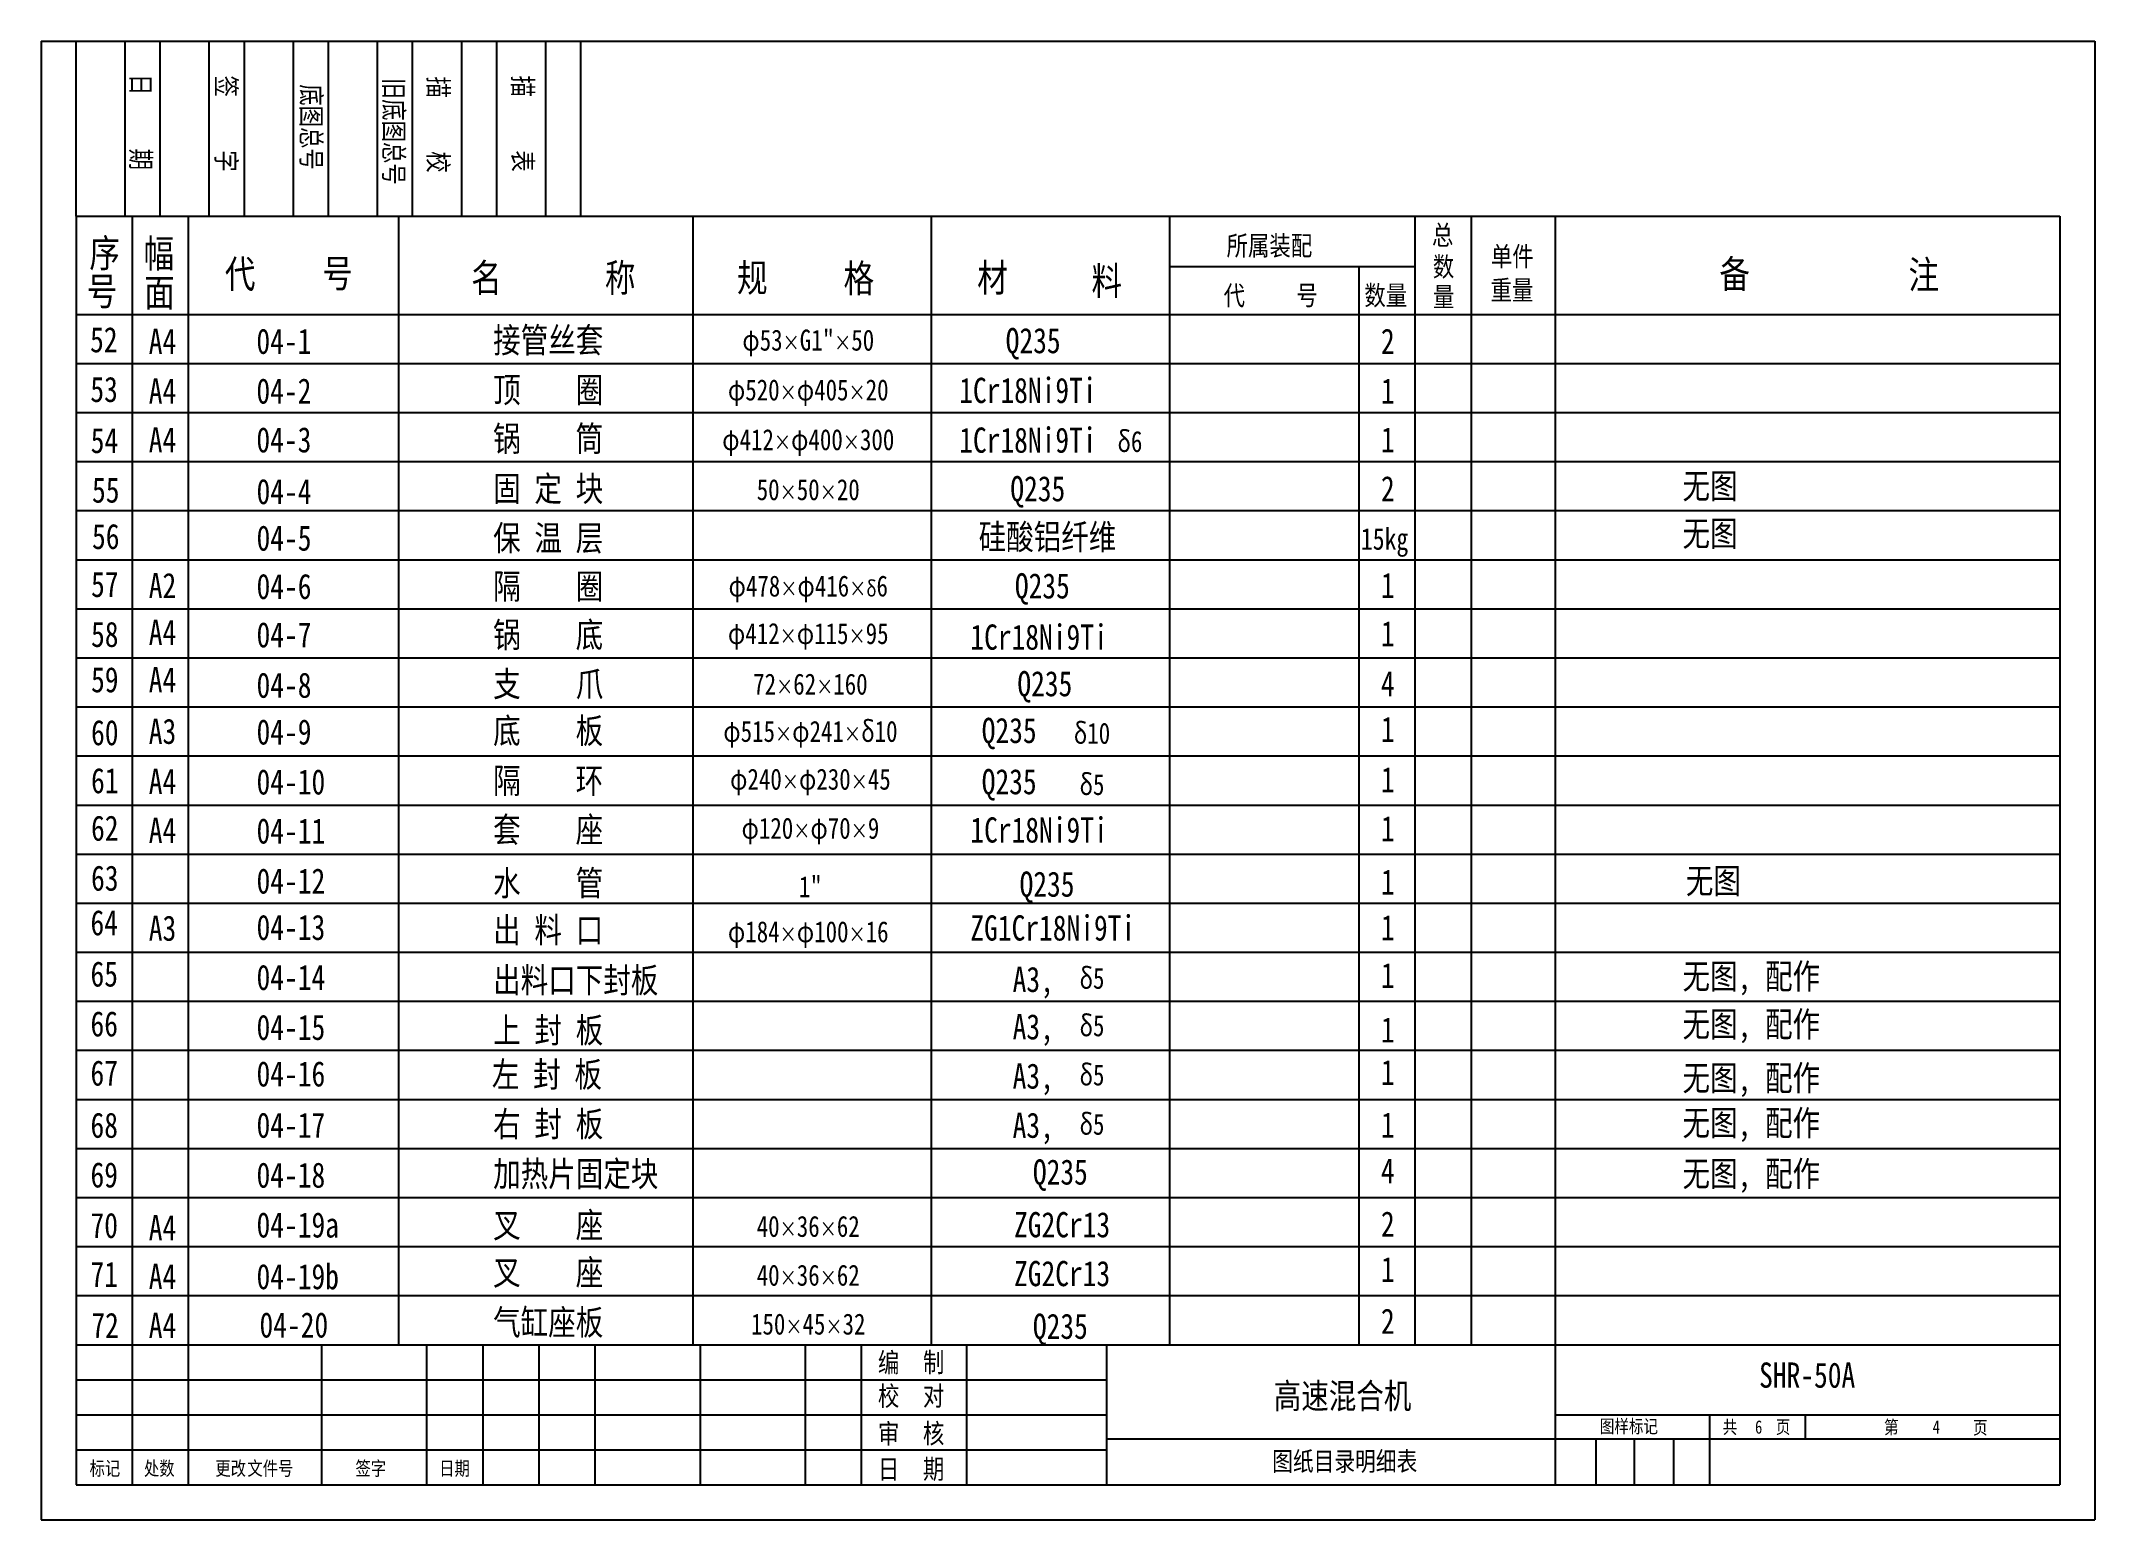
# Model space of a CAD drawing. Extents: x 196 to 489, y 195 to 406.
import ezdxf

# ---------------------------------------------------------------- set-up
doc = ezdxf.new("R2010")
doc.units = 0
doc.header["$LTSCALE"] = 10.5
doc.header["$MEASUREMENT"] = 0
doc.layers.get('0').update_dxf_attribs({"color": 2, "linetype": 'CONTINUOUS'})
doc.layers.add('SMPEN_THICK', color=7, linetype='CONTINUOUS')
doc.styles.add('HZDX', font='simsun.ttf', dxfattribs={"width": 0.8, "height": 5.5})

msp = doc.modelspace()

# ---------------------------------------------------------------- linework, layer by layer
at = {"layer": 'SMPEN_THICK'}
for p, q in [((196, 406.49), (196, 195.49)), ((196, 406.49), (489, 406.49)), ((201, 381.49), (201, 406.49)), ((208, 381.49), (208, 406.49)), ((213, 381.49), (213, 406.49)), ((220, 381.49), (220, 406.49)), ((225, 381.49), (225, 406.49)), ((232, 381.49), (232, 406.49)), ((237, 381.49), (237, 406.49)), ((244, 381.49), (244, 406.49)), ((249, 381.49), (249, 406.49)), ((256, 381.49), (256, 406.49)), ((261, 381.49), (261, 406.49)), ((268, 381.49), (268, 406.49)), ((273, 381.49), (273, 406.49)), ((489, 406.49), (489, 195.49)), ((201, 381.49), (484, 381.49)), ((201, 381.49), (201, 200.49)), ((209, 381.49), (209, 200.49)), ((217, 381.49), (217, 220.49)), ((247, 381.49), (247, 220.49)), ((289, 381.49), (289, 220.49)), ((323, 381.49), (323, 220.49)), ((357, 381.49), (357, 220.49)), ((392, 381.49), (392, 220.49)), ((400, 381.49), (400, 220.49)), ((412, 381.49), (412, 200.49)), ((484, 381.49), (484, 200.49)), ((357, 374.3), (392, 374.3)), ((384, 374.3), (384, 220.49)), ((201, 367.49), (484, 367.49)), ((201, 362.69), (201, 200.49)), ((201, 360.49), (484, 360.49)), ((201, 353.49), (484, 353.49)), ((201, 346.49), (484, 346.49)), ((201, 339.49), (484, 339.49)), ((201, 332.49), (484, 332.49)), ((201, 325.49), (484, 325.49)), ((201, 318.49), (484, 318.49)), ((201, 311.49), (400, 311.49)), ((400, 311.49), (484, 311.49)), ((201, 304.49), (400, 304.49)), ((201, 304.42), (201, 200.49)), ((400, 304.49), (484, 304.49)), ((201, 297.49), (400, 297.49)), ((400, 297.49), (484, 297.49)), ((201, 290.49), (484, 290.49)), ((201, 283.49), (400, 283.49)), ((400, 283.49), (484, 283.49)), ((201, 276.49), (484, 276.49)), ((201, 269.49), (484, 269.49)), ((201, 262.49), (484, 262.49)), ((201, 255.49), (484, 255.49)), ((201, 248.49), (484, 248.49)), ((201, 241.49), (484, 241.49)), ((201, 234.49), (484, 234.49)), ((201, 227.49), (484, 227.49)), ((201, 220.49), (484, 220.49)), ((217, 220.49), (217, 200.49)), ((236, 220.49), (236, 200.49)), ((251, 220.49), (251, 200.49)), ((259, 220.49), (259, 200.49)), ((267, 220.49), (267, 200.49)), ((275, 220.49), (275, 200.49)), ((290, 220.49), (290, 200.49)), ((305, 220.49), (305, 200.49)), ((313, 220.49), (313, 200.49)), ((328, 220.49), (328, 200.49)), ((348, 220.49), (348, 200.49)), ((201, 215.49), (348, 215.49)), ((201, 210.49), (348, 210.49)), ((412, 210.49), (484, 210.49)), ((434, 210.49), (434, 200.49)), ((447.64, 210.49), (447.64, 207.09)), ((201, 205.49), (348, 205.49)), ((348, 207.08), (412, 207.08)), ((412, 207.08), (484, 207.08)), ((417.8, 207.08), (417.8, 200.49)), ((423.25, 207.08), (423.25, 200.49)), ((428.88, 207.08), (428.88, 200.49)), ((201, 200.49), (484, 200.49)), ((196, 195.49), (489, 195.49))]:
    msp.add_line(p, q, dxfattribs=at)

# ---------------------------------------------------------------- texts
at = {"color": 2, "linetype": 'BYBLOCK', "char_height": 3, "attachment_point": 5, "style": 'HZDX'}
for s, insert in [('φ53\\H2.25;×\\H3;G1"\\H2.25;×\\H3;50', (305.44, 363.41)), ('φ520\\H2.25;×\\H3;φ405\\H2.25;×\\H3;20', (305.44, 356.31)), ('φ412\\H2.25;×\\H3;φ400\\H2.25;×\\H3;300', (305.44, 349.21)), ('δ6', (351.32, 349.33)), ('50\\H2.25;×\\H3;50\\H2.25;×\\H3;20', (305.44, 342.46)), ('φ478\\H2.25;×\\H3;φ416\\H2.25;×δ\\H3;6', (305.44, 328.33)), ('φ412\\H2.25;×\\H3;φ115\\H2.25;×\\H3;95', (305.44, 321.55)), ('72\\H2.25;×\\H3;62\\H2.25;×\\H3;160', (305.75, 314.72)), ('φ515\\H2.25;×\\H3;φ241\\H2.25;×\\H3;δ10', (305.75, 307.59)), ('δ10', (345.91, 307.7)), ('φ240\\H2.25;×\\H3;φ230\\H2.25;×\\H3;45', (305.75, 300.77)), ('δ5', (345.91, 300.39)), ('φ120\\H2.25;×\\H3;φ70\\H2.25;×\\H3;9', (305.75, 293.77)), ('1"', (305.75, 285.83)), ('φ184\\H2.25;×\\H3;φ100\\H2.25;×\\H3;16', (305.44, 279)), ('δ5', (345.91, 272.74)), ('δ5', (345.91, 265.97)), ('δ5', (345.91, 258.95)), ('δ5', (345.91, 251.92)), ('40\\H2.25;×\\H3;36\\H2.25;×\\H3;62', (305.44, 237.35)), ('40\\H2.25;×\\H3;36\\H2.25;×\\H3;62', (305.44, 230.38)), ('150\\H2.25;×\\H3;45\\H2.25;×\\H3;32', (305.44, 223.41))]:
    msp.add_mtext(s, dxfattribs=dict(at, insert=insert))
at = {"layer": 'SMPEN_THICK', "style": 'HZDX', "width": 0.8}
for s, p in [('签     字', (221.02, 401.57)), ('描     表', (263.31, 401.57)), ('日     期', (208.83, 401.82)), ('底图总号', (233.15, 400.33)), ('旧底图总号', (244.93, 401.26)), ('描     校', (251.25, 401.44))]:
    msp.add_text(s, height=2.8, rotation=270, dxfattribs=at).set_placement(p)
for s, height, p in [('序', 4, (202.89, 374.23)), ('幅', 4, (210.61, 374.18)), ('所属装配', 2.8, (365.12, 375.9)), ('总', 2.8, (394.42, 377.41)), ('代', 4, (222.21, 371.25)), ('号', 4, (236.11, 371.34)), ('名', 4, (257.35, 370.71)), ('称', 4, (276.43, 370.71)), ('规', 4, (295.28, 370.71)), ('格', 4, (310.48, 370.64)), ('材', 4, (329.54, 370.73)), ('数', 2.8, (394.54, 372.91)), ('单件', 2.8, (402.83, 374.36)), ('备', 4, (435.42, 371.25)), ('注', 4, (462.39, 371.15)), ('号', 4, (202.52, 368.79)), ('面', 4, (210.7, 368.6)), ('料', 4, (345.84, 370.28)), ('重量', 2.8, (402.78, 369.55)), ('代', 2.8, (364.69, 368.78)), ('号', 2.8, (375.08, 368.81)), ('数量', 2.8, (384.78, 368.8)), ('量', 2.8, (394.57, 368.59)), ('52', 3.6, (202.99, 362.08)), ('A4', 3.6, (211.36, 361.86)), ('04-1', 3.6, (226.72, 361.86)), ('接管丝套', 3.6, (260.49, 362.02)), ('Q235', 3.6, (333.61, 361.95)), ('2', 3.6, (387.14, 361.86)), ('53', 3.6, (203.03, 354.99)), ('A4', 3.6, (211.36, 354.76)), ('04-2', 3.6, (226.72, 354.76)), ('顶    圈', 3.6, (260.49, 354.92)), ('1Cr18Ni9Ti', 3.6, (326.98, 354.85)), ('1', 3.6, (387.14, 354.76)), ('锅    筒', 3.6, (260.49, 347.96)), ('54', 3.6, (203.08, 347.7)), ('A4', 3.6, (211.36, 347.8)), ('04-3', 3.6, (226.72, 347.8)), ('1Cr18Ni9Ti', 3.6, (326.98, 347.75)), ('1', 3.6, (387.14, 347.8)), ('55', 3.6, (203.27, 340.63)), ('04-4', 3.6, (226.74, 340.42)), ('固 定 块', 3.6, (260.49, 340.82)), ('Q235', 3.6, (334.27, 340.82)), ('2', 3.6, (387.14, 340.82)), ('无图', 3.6, (430.16, 341.2)), ('56', 3.6, (203.27, 334.01)), ('04-5', 3.6, (226.74, 333.78)), ('保 温 层', 3.6, (260.49, 333.78)), ('硅酸铝纤维', 3.6, (329.75, 333.94)), ('15kg', 3.106, (384.28, 333.91)), ('无图', 3.6, (430.16, 334.42)), ('57', 3.6, (203.13, 327.17)), ('A2', 3.6, (211.36, 327.01)), ('04-6', 3.6, (226.74, 326.88)), ('隔    圈', 3.6, (260.49, 326.88)), ('Q235', 3.6, (334.92, 326.96)), ('1', 3.6, (387.14, 327.03)), ('58', 3.6, (203.13, 320.04)), ('A4', 3.6, (211.36, 320.33)), ('04-7', 3.6, (226.74, 319.98)), ('锅    底', 3.6, (260.49, 319.98)), ('1Cr18Ni9Ti', 3.6, (328.57, 319.65)), ('1', 3.6, (387.14, 320.13)), ('59', 3.6, (203.13, 313.57)), ('A4', 3.6, (211.36, 313.56)), ('支    爪', 3.6, (260.49, 312.96)), ('Q235', 3.6, (335.28, 313)), ('4', 3.6, (387.14, 313)), ('04-8', 3.6, (226.74, 312.79)), ('60', 3.6, (203.13, 306.02)), ('A3', 3.6, (211.36, 306.21)), ('04-9', 3.6, (226.74, 306.12)), ('底    板', 3.6, (260.49, 306.29)), ('Q235', 3.6, (330.19, 306.33)), ('1', 3.6, (387.14, 306.49)), ('61', 3.6, (203.13, 299.17)), ('A4', 3.6, (211.36, 299.07)), ('04-10', 3.6, (226.74, 298.99)), ('隔    环  ', 3.6, (260.49, 299.16)), ('Q235', 3.6, (330.19, 299.02)), ('1', 3.6, (387.14, 299.31)), ('62', 3.6, (203.13, 292.39)), ('套    座', 3.6, (260.49, 292.17)), ('1Cr18Ni9Ti', 3.6, (328.57, 292.13)), ('A4', 3.6, (211.36, 292.08)), ('04-11', 3.6, (226.74, 291.99)), ('1', 3.6, (387.14, 292.32)), ('63', 3.6, (203.13, 285.26)), ('04-12', 3.6, (226.74, 284.85)), ('水    管', 3.6, (260.49, 284.55)), ('Q235', 3.6, (335.59, 284.4)), ('1', 3.6, (387.14, 284.7)), ('无图', 3.6, (430.64, 284.86)), ('64', 3.6, (203.05, 278.9)), ('A3', 3.6, (211.36, 278.12)), ('04-13', 3.6, (226.74, 278.23)), ('出 料 口', 3.6, (260.49, 277.84)), ('ZG1Cr18Ni9Ti', 3.6, (328.57, 278.15)), ('1', 3.6, (387.14, 278.19)), ('65', 3.6, (203.05, 271.58)), ('04-14', 3.6, (226.74, 271.1)), ('出料口下封板', 3.6, (260.49, 270.7)), ('A3, ', 3.6, (334.6, 270.81)), ('1', 3.6, (387.14, 271.37)), ('无图, 配作', 3.6, (430.16, 271.25)), ('66', 3.6, (203.05, 264.47)), ('04-15', 3.6, (226.74, 263.97)), ('上 封 板', 3.6, (260.49, 263.57)), ('A3, ', 3.6, (334.6, 264.05)), ('1', 3.6, (387.14, 263.61)), ('无图, 配作', 3.6, (430.16, 264.42)), ('67', 3.6, (203.05, 257.45)), ('04-16', 3.6, (226.74, 257.33)), ('左 封 板', 3.6, (260.31, 257.25)), ('1', 3.6, (387.14, 257.54)), ('无图, 配作', 3.6, (430.16, 256.74)), ('A3, ', 3.6, (334.6, 257.02)), ('68', 3.6, (203.05, 250.01)), ('04-17', 3.6, (226.74, 250.01)), ('右 封 板', 3.6, (260.49, 250.18)), ('A3, ', 3.6, (334.6, 250)), ('1', 3.6, (387.14, 250.05)), ('无图, 配作', 3.6, (430.16, 250.33)), ('69', 3.6, (203.05, 242.92)), ('04-18', 3.6, (226.74, 242.89)), ('加热片固定块', 3.6, (260.49, 243.07)), ('Q235', 3.6, (337.49, 243.33)), ('4', 3.6, (387.14, 243.5)), ('无图, 配作', 3.6, (430.16, 243.08)), ('70', 3.6, (203.05, 235.71)), ('A4', 3.6, (211.36, 235.4)), ('04-19a', 3.6, (226.74, 235.78)), ('叉    座', 3.6, (260.49, 235.75)), ('ZG2Cr13', 3.6, (334.8, 235.81)), ('2', 3.6, (387.14, 235.91)), ('71', 3.6, (203.05, 228.74)), ('A4', 3.6, (211.36, 228.43)), ('04-19b', 3.6, (226.74, 228.41)), ('叉    座', 3.6, (260.49, 229)), ('ZG2Cr13', 3.6, (334.8, 228.84)), ('1', 3.6, (387.14, 229.42)), ('气缸座板', 3.6, (260.49, 221.88)), ('72', 3.6, (203.17, 221.45)), ('A4', 3.6, (211.36, 221.46)), ('04-20', 3.6, (227.16, 221.51)), ('Q235', 3.6, (337.49, 221.32)), ('2', 3.6, (387.14, 222.04)), ('编', 2.8, (315.38, 216.54)), ('制', 2.8, (321.8, 216.57)), ('SHR-50A', 3.6, (441.09, 214.35)), ('校', 2.8, (315.38, 211.77)), ('对', 2.8, (321.8, 211.79)), ('高速混合机', 3.6, (371.84, 211.38)), ('审', 2.8, (315.38, 206.4)), ('核', 2.8, (321.8, 206.42)), ('图样标记', 1.9, (418.37, 207.89)), ('共', 1.9, (435.89, 207.8)), ('6', 1.9, (440.51, 207.8)), ('页', 1.9, (443.48, 207.8)), ('第', 1.9, (458.92, 207.78)), ('4', 1.9, (465.85, 207.8)), ('页', 1.9, (471.61, 207.71)), ('图纸目录明细表', 2.71, (371.63, 202.5)), ('标记', 2, (202.92, 201.84)), ('处数', 2, (210.68, 201.84)), ('更改', 2, (220.86, 201.84)), ('文件号', 2, (225.43, 201.84)), ('签字', 2, (240.85, 201.84)), ('日期', 2, (252.8, 201.84)), ('日', 2.8, (315.38, 201.33)), ('期', 2.8, (321.8, 201.36))]:
    msp.add_text(s, height=height, dxfattribs=at).set_placement(p)

doc.saveas('drawing.dxf')
